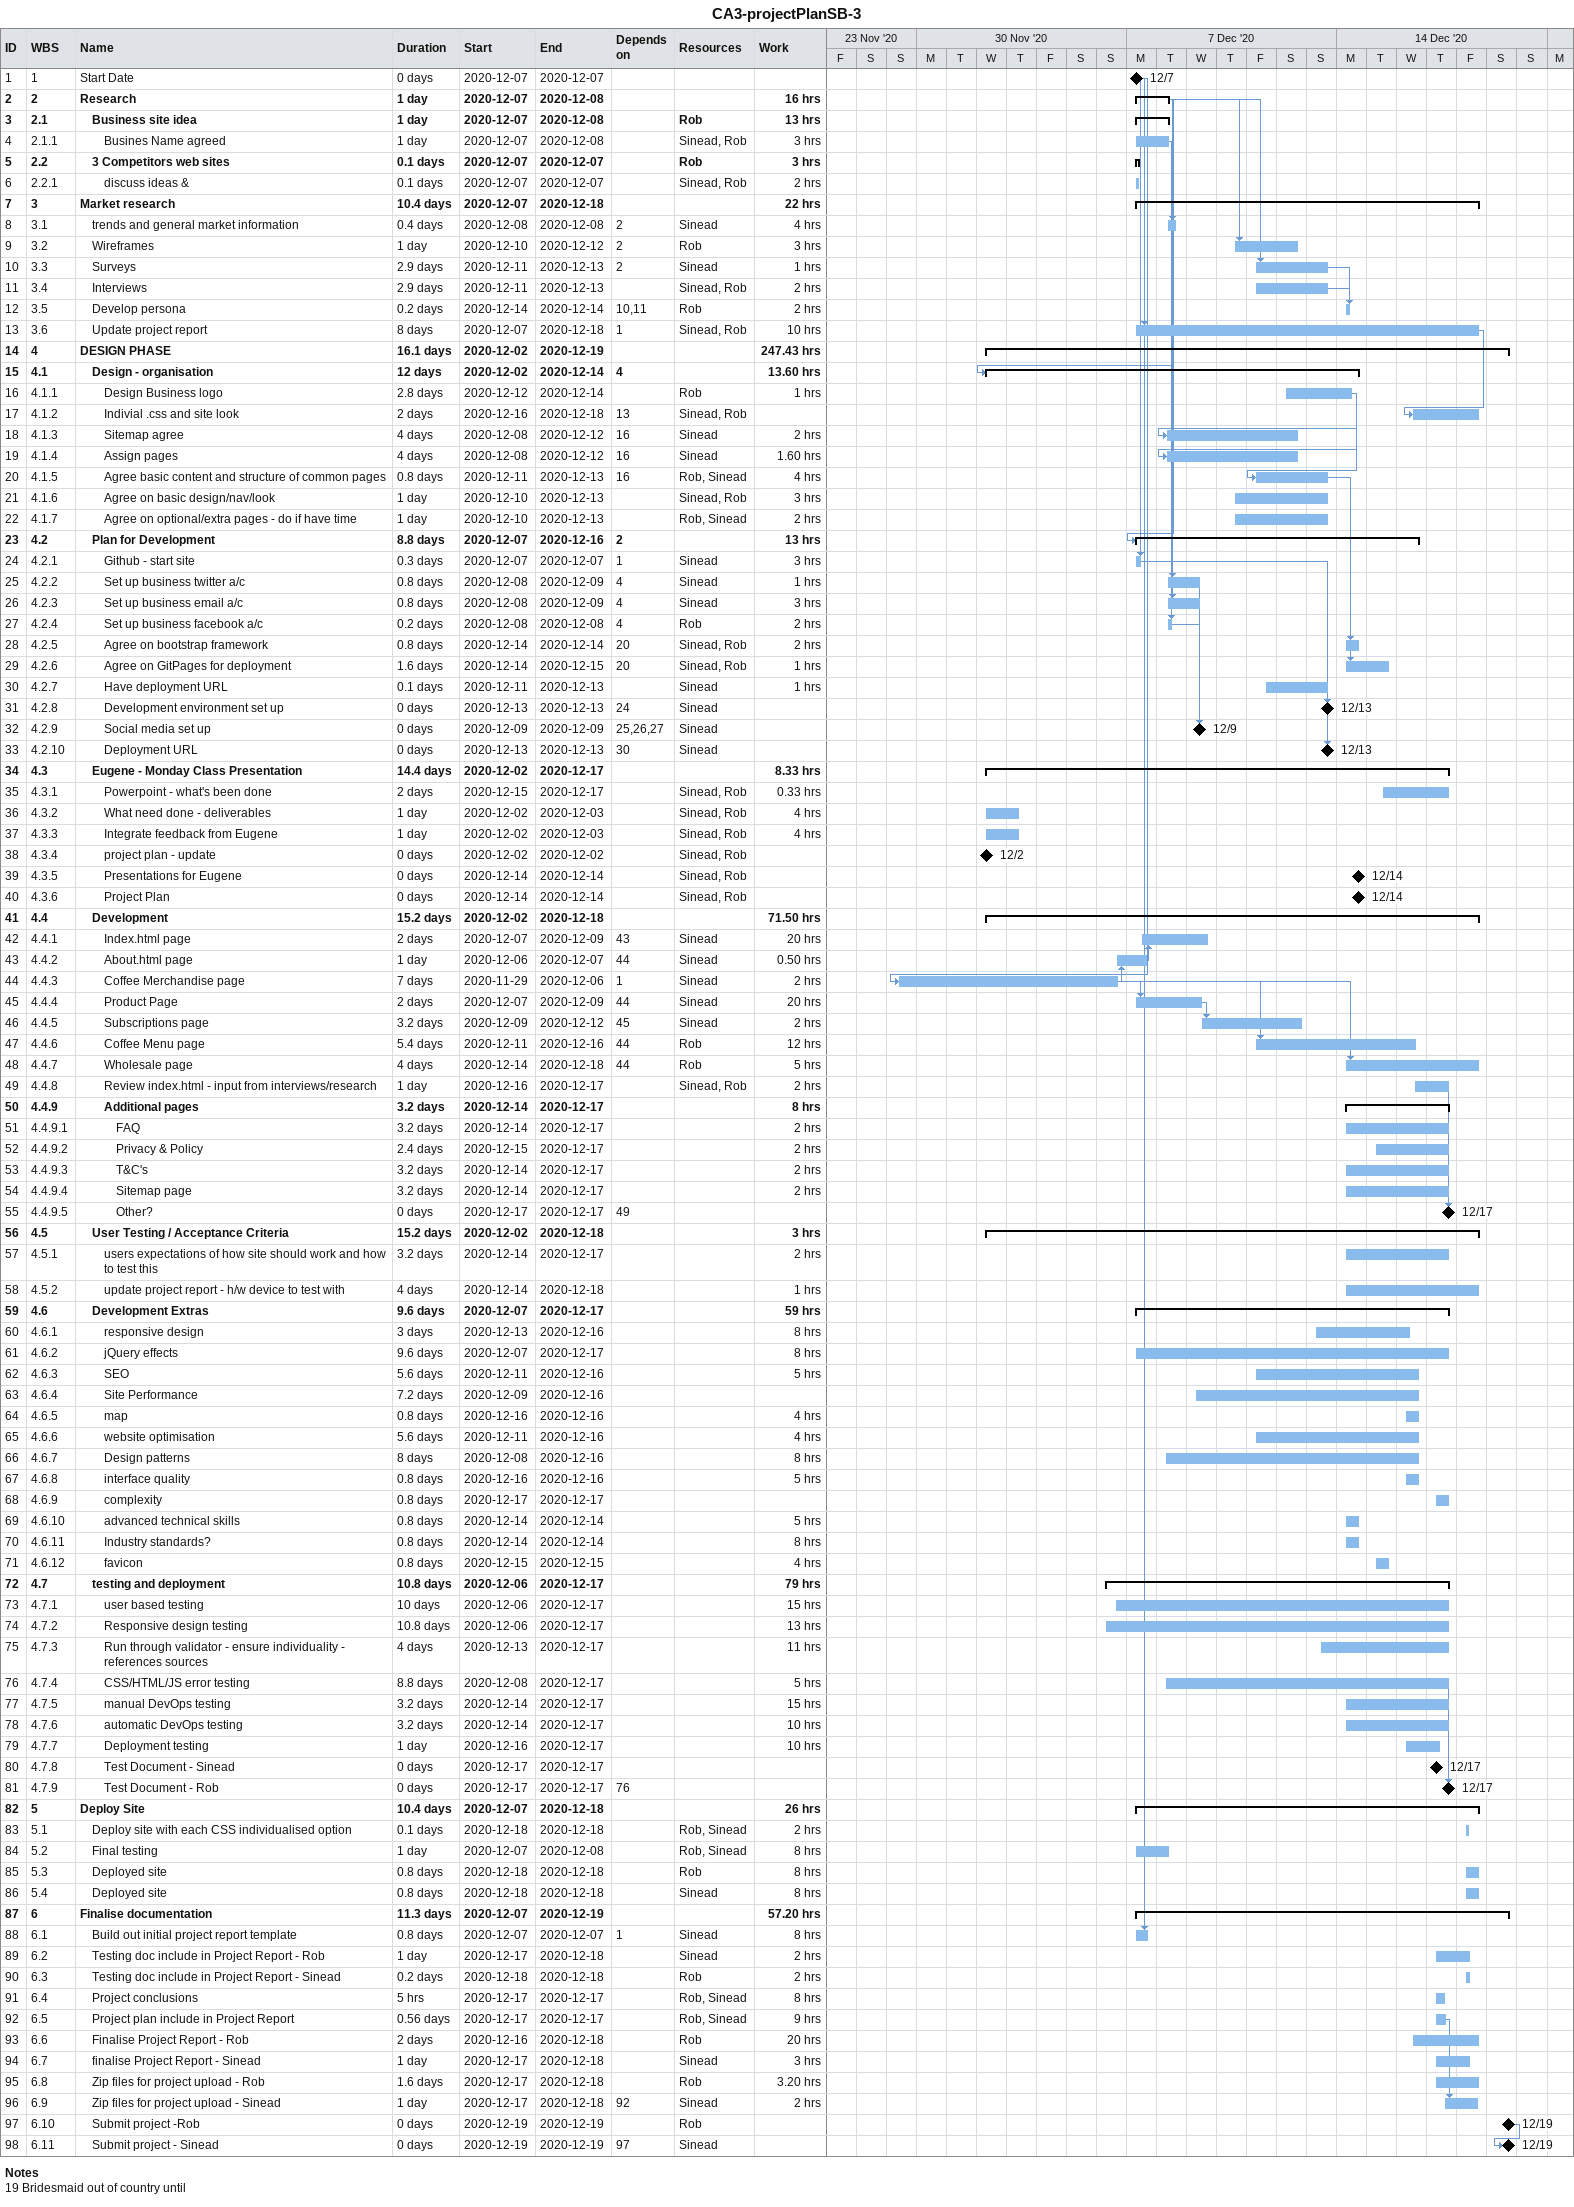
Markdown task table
CA3-projectPlanSB-3

| ID | WBS | Task | Duration | Start | Finish | Predecessors | Resources | Work (h) |
|---|---|---|---|---|---|---|---|---|
| 1 | 1 | Start Date | 0d | 2020-12-07 | 2020-12-07 |  |  |  |
| 2 | 2 | **Research** | 1d | 2020-12-07 | 2020-12-08 |  |  | 16 |
| 3 | 2.1 | **Business site idea** | 1d | 2020-12-07 | 2020-12-08 |  | Rob | 13 |
| 4 | 2.1.1 | Busines Name agreed | 1d | 2020-12-07 | 2020-12-08 |  | Sinead, Rob | 3 |
| 5 | 2.2 | **3 Competitors web sites** | 0.1d | 2020-12-07 | 2020-12-07 |  | Rob | 3 |
| 6 | 2.2.1 | discuss ideas & | 0.1d | 2020-12-07 | 2020-12-07 |  | Sinead, Rob | 2 |
| 7 | 3 | **Market research** | 10.4d | 2020-12-07 | 2020-12-18 |  |  | 22 |
| 8 | 3.1 | trends and general market information | 0.4d | 2020-12-08 | 2020-12-08 | 2 | Sinead | 4 |
| 9 | 3.2 | Wireframes | 1d | 2020-12-10 | 2020-12-12 | 2 | Rob | 3 |
| 10 | 3.3 | Surveys | 2.9d | 2020-12-11 | 2020-12-13 | 2 | Sinead | 1 |
| 11 | 3.4 | Interviews | 2.9d | 2020-12-11 | 2020-12-13 |  | Sinead, Rob | 2 |
| 12 | 3.5 | Develop persona | 0.2d | 2020-12-14 | 2020-12-14 | 10, 11 | Rob | 2 |
| 13 | 3.6 | Update project report | 8d | 2020-12-07 | 2020-12-18 | 1 | Sinead, Rob | 10 |
| 14 | 4 | **DESIGN PHASE** | 16.1d | 2020-12-02 | 2020-12-19 |  |  | 247.43 |
| 15 | 4.1 | **Design - organisation** | 12d | 2020-12-02 | 2020-12-14 | 4 |  | 13.60 |
| 16 | 4.1.1 | Design Business logo | 2.8d | 2020-12-12 | 2020-12-14 |  | Rob | 1 |
| 17 | 4.1.2 | Indivial .css and site look | 2d | 2020-12-16 | 2020-12-18 | 13 | Sinead, Rob |  |
| 18 | 4.1.3 | Sitemap agree | 4d | 2020-12-08 | 2020-12-12 | 16 | Sinead | 2 |
| 19 | 4.1.4 | Assign pages | 4d | 2020-12-08 | 2020-12-12 | 16 | Sinead | 1.60 |
| 20 | 4.1.5 | Agree basic content and structure of common pages | 0.8d | 2020-12-11 | 2020-12-13 | 16 | Rob, Sinead | 4 |
| 21 | 4.1.6 | Agree on basic design/nav/look | 1d | 2020-12-10 | 2020-12-13 |  | Sinead, Rob | 3 |
| 22 | 4.1.7 | Agree on optional/extra pages - do if have time | 1d | 2020-12-10 | 2020-12-13 |  | Rob, Sinead | 2 |
| 23 | 4.2 | **Plan for Development** | 8.8d | 2020-12-07 | 2020-12-16 | 2 |  | 13 |
| 24 | 4.2.1 | Github - start site | 0.3d | 2020-12-07 | 2020-12-07 | 1 | Sinead | 3 |
| 25 | 4.2.2 | Set up business twitter a/c | 0.8d | 2020-12-08 | 2020-12-09 | 4 | Sinead | 1 |
| 26 | 4.2.3 | Set up business email a/c | 0.8d | 2020-12-08 | 2020-12-09 | 4 | Sinead | 3 |
| 27 | 4.2.4 | Set up business facebook a/c | 0.2d | 2020-12-08 | 2020-12-08 | 4 | Rob | 2 |
| 28 | 4.2.5 | Agree on bootstrap framework | 0.8d | 2020-12-14 | 2020-12-14 | 20 | Sinead, Rob | 2 |
| 29 | 4.2.6 | Agree on GitPages for deployment | 1.6d | 2020-12-14 | 2020-12-15 | 20 | Sinead, Rob | 1 |
| 30 | 4.2.7 | Have deployment URL | 0.1d | 2020-12-11 | 2020-12-13 |  | Sinead | 1 |
| 31 | 4.2.8 | Development environment set up | 0d | 2020-12-13 | 2020-12-13 | 24 | Sinead |  |
| 32 | 4.2.9 | Social media set up | 0d | 2020-12-09 | 2020-12-09 | 25, 26, 27 | Sinead |  |
| 33 | 4.2.10 | Deployment URL | 0d | 2020-12-13 | 2020-12-13 | 30 | Sinead |  |
| 34 | 4.3 | **Eugene - Monday Class Presentation** | 14.4d | 2020-12-02 | 2020-12-17 |  |  | 8.33 |
| 35 | 4.3.1 | Powerpoint - what's been done | 2d | 2020-12-15 | 2020-12-17 |  | Sinead, Rob | 0.33 |
| 36 | 4.3.2 | What need done - deliverables | 1d | 2020-12-02 | 2020-12-03 |  | Sinead, Rob | 4 |
| 37 | 4.3.3 | Integrate feedback from Eugene | 1d | 2020-12-02 | 2020-12-03 |  | Sinead, Rob | 4 |
| 38 | 4.3.4 | project plan - update | 0d | 2020-12-02 | 2020-12-02 |  | Sinead, Rob |  |
| 39 | 4.3.5 | Presentations for Eugene | 0d | 2020-12-14 | 2020-12-14 |  | Sinead, Rob |  |
| 40 | 4.3.6 | Project Plan | 0d | 2020-12-14 | 2020-12-14 |  | Sinead, Rob |  |
| 41 | 4.4 | **Development** | 15.2d | 2020-12-02 | 2020-12-18 |  |  | 71.50 |
| 42 | 4.4.1 | Index.html page | 2d | 2020-12-07 | 2020-12-09 | 43 | Sinead | 20 |
| 43 | 4.4.2 | About.html page | 1d | 2020-12-06 | 2020-12-07 | 44 | Sinead | 0.50 |
| 44 | 4.4.3 | Coffee Merchandise page | 7d | 2020-11-29 | 2020-12-06 | 1 | Sinead | 2 |
| 45 | 4.4.4 | Product Page | 2d | 2020-12-07 | 2020-12-09 | 44 | Sinead | 20 |
| 46 | 4.4.5 | Subscriptions page | 3.2d | 2020-12-09 | 2020-12-12 | 45 | Sinead | 2 |
| 47 | 4.4.6 | Coffee Menu page | 5.4d | 2020-12-11 | 2020-12-16 | 44 | Rob | 12 |
| 48 | 4.4.7 | Wholesale page | 4d | 2020-12-14 | 2020-12-18 | 44 | Rob | 5 |
| 49 | 4.4.8 | Review index.html - input from interviews/research | 1d | 2020-12-16 | 2020-12-17 |  | Sinead, Rob | 2 |
| 50 | 4.4.9 | **Additional pages** | 3.2d | 2020-12-14 | 2020-12-17 |  |  | 8 |
| 51 | 4.4.9.1 | FAQ | 3.2d | 2020-12-14 | 2020-12-17 |  |  | 2 |
| 52 | 4.4.9.2 | Privacy & Policy | 2.4d | 2020-12-15 | 2020-12-17 |  |  | 2 |
| 53 | 4.4.9.3 | T&C's | 3.2d | 2020-12-14 | 2020-12-17 |  |  | 2 |
| 54 | 4.4.9.4 | Sitemap page | 3.2d | 2020-12-14 | 2020-12-17 |  |  | 2 |
| 55 | 4.4.9.5 | Other? | 0d | 2020-12-17 | 2020-12-17 | 49 |  |  |
| 56 | 4.5 | **User Testing / Acceptance Criteria** | 15.2d | 2020-12-02 | 2020-12-18 |  |  | 3 |
| 57 | 4.5.1 | users expectations of how site should work and how to test this | 3.2d | 2020-12-14 | 2020-12-17 |  |  | 2 |
| 58 | 4.5.2 | update project report - h/w device to test with | 4d | 2020-12-14 | 2020-12-18 |  |  | 1 |
| 59 | 4.6 | **Development Extras** | 9.6d | 2020-12-07 | 2020-12-17 |  |  | 59 |
| 60 | 4.6.1 | responsive design | 3d | 2020-12-13 | 2020-12-16 |  |  | 8 |
| 61 | 4.6.2 | jQuery effects | 9.6d | 2020-12-07 | 2020-12-17 |  |  | 8 |
| 62 | 4.6.3 | SEO | 5.6d | 2020-12-11 | 2020-12-16 |  |  | 5 |
| 63 | 4.6.4 | Site Performance | 7.2d | 2020-12-09 | 2020-12-16 |  |  |  |
| 64 | 4.6.5 | map | 0.8d | 2020-12-16 | 2020-12-16 |  |  | 4 |
| 65 | 4.6.6 | website optimisation | 5.6d | 2020-12-11 | 2020-12-16 |  |  | 4 |
| 66 | 4.6.7 | Design patterns | 8d | 2020-12-08 | 2020-12-16 |  |  | 8 |
| 67 | 4.6.8 | interface quality | 0.8d | 2020-12-16 | 2020-12-16 |  |  | 5 |
| 68 | 4.6.9 | complexity | 0.8d | 2020-12-17 | 2020-12-17 |  |  |  |
| 69 | 4.6.10 | advanced technical skills | 0.8d | 2020-12-14 | 2020-12-14 |  |  | 5 |
| 70 | 4.6.11 | Industry standards? | 0.8d | 2020-12-14 | 2020-12-14 |  |  | 8 |
| 71 | 4.6.12 | favicon | 0.8d | 2020-12-15 | 2020-12-15 |  |  | 4 |
| 72 | 4.7 | **testing and deployment** | 10.8d | 2020-12-06 | 2020-12-17 |  |  | 79 |
| 73 | 4.7.1 | user based testing | 10d | 2020-12-06 | 2020-12-17 |  |  | 15 |
| 74 | 4.7.2 | Responsive design testing | 10.8d | 2020-12-06 | 2020-12-17 |  |  | 13 |
| 75 | 4.7.3 | Run through validator - ensure individuality - references sources | 4d | 2020-12-13 | 2020-12-17 |  |  | 11 |
| 76 | 4.7.4 | CSS/HTML/JS error testing | 8.8d | 2020-12-08 | 2020-12-17 |  |  | 5 |
| 77 | 4.7.5 | manual DevOps testing | 3.2d | 2020-12-14 | 2020-12-17 |  |  | 15 |
| 78 | 4.7.6 | automatic DevOps testing | 3.2d | 2020-12-14 | 2020-12-17 |  |  | 10 |
| 79 | 4.7.7 | Deployment testing | 1d | 2020-12-16 | 2020-12-17 |  |  | 10 |
| 80 | 4.7.8 | Test Document - Sinead | 0d | 2020-12-17 | 2020-12-17 |  |  |  |
| 81 | 4.7.9 | Test Document - Rob | 0d | 2020-12-17 | 2020-12-17 | 76 |  |  |
| 82 | 5 | **Deploy Site** | 10.4d | 2020-12-07 | 2020-12-18 |  |  | 26 |
| 83 | 5.1 | Deploy site with each CSS individualised option | 0.1d | 2020-12-18 | 2020-12-18 |  | Rob, Sinead | 2 |
| 84 | 5.2 | Final testing | 1d | 2020-12-07 | 2020-12-08 |  | Rob, Sinead | 8 |
| 85 | 5.3 | Deployed site | 0.8d | 2020-12-18 | 2020-12-18 |  | Rob | 8 |
| 86 | 5.4 | Deployed site | 0.8d | 2020-12-18 | 2020-12-18 |  | Sinead | 8 |
| 87 | 6 | **Finalise documentation** | 11.3d | 2020-12-07 | 2020-12-19 |  |  | 57.20 |
| 88 | 6.1 | Build out initial project report template | 0.8d | 2020-12-07 | 2020-12-07 | 1 | Sinead | 8 |
| 89 | 6.2 | Testing doc include in Project Report - Rob | 1d | 2020-12-17 | 2020-12-18 |  | Sinead | 2 |
| 90 | 6.3 | Testing doc include in Project Report - Sinead | 0.2d | 2020-12-18 | 2020-12-18 |  | Rob | 2 |
| 91 | 6.4 | Project conclusions | 5h | 2020-12-17 | 2020-12-17 |  | Rob, Sinead | 8 |
| 92 | 6.5 | Project plan include in Project Report | 0.56d | 2020-12-17 | 2020-12-17 |  | Rob, Sinead | 9 |
| 93 | 6.6 | Finalise Project Report - Rob | 2d | 2020-12-16 | 2020-12-18 |  | Rob | 20 |
| 94 | 6.7 | finalise Project Report - Sinead | 1d | 2020-12-17 | 2020-12-18 |  | Sinead | 3 |
| 95 | 6.8 | Zip files for project upload - Rob | 1.6d | 2020-12-17 | 2020-12-18 |  | Rob | 3.20 |
| 96 | 6.9 | Zip files for project upload - Sinead | 1d | 2020-12-17 | 2020-12-18 | 92 | Sinead | 2 |
| 97 | 6.10 | Submit project -Rob | 0d | 2020-12-19 | 2020-12-19 |  | Rob |  |
| 98 | 6.11 | Submit project - Sinead | 0d | 2020-12-19 | 2020-12-19 | 97 | Sinead |  |

Notes
- 19: Bridesmaid out of country until
